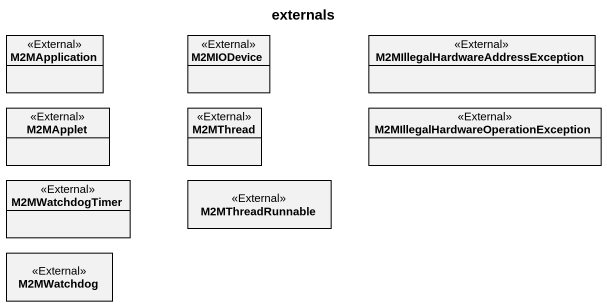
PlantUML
@startuml
title externals
hide circle
hide empty members
class M2MApplication <<External>>
class M2MIODevice <<External>>
class "M2MIllegalHardwareAddressException" as M2MIllegalHardwareAddressExc <<External>>
class M2MApplet <<External>>
class M2MThread <<External>>
class "M2MIllegalHardwareOperationException" as M2MIllegalHardwareOperationE <<External>>
class M2MWatchdogTimer <<External>>
interface M2MThreadRunnable <<External>>
interface M2MWatchdog <<External>>
@enduml
